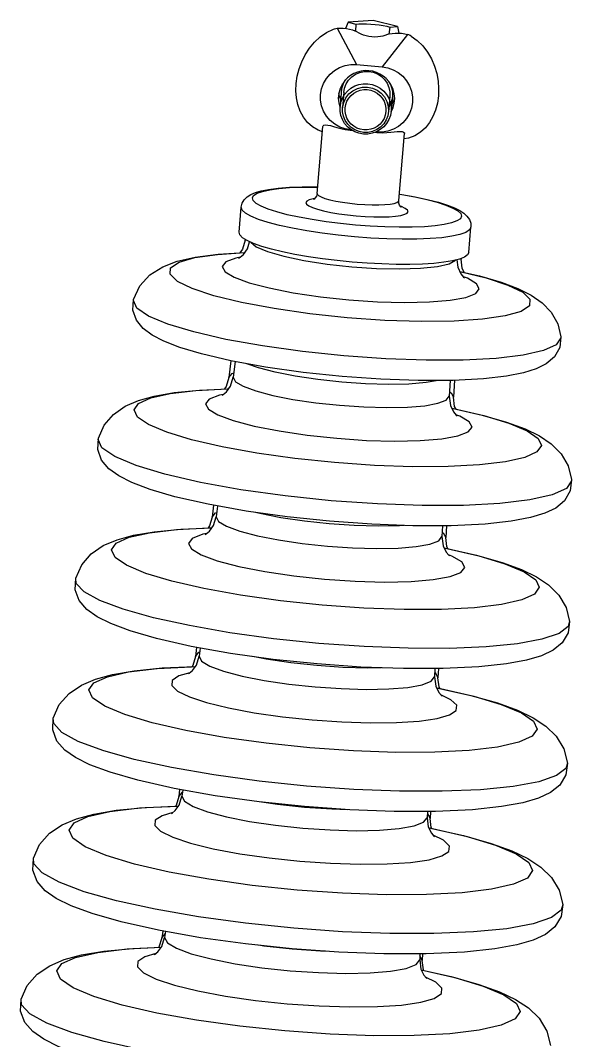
# Model space of a CAD drawing. Extents: x 4438 to 384502, y -178203 to -21188.
# Drawn here: x 381230.9 to 381298.6, y -175851 to -175725.9 of the extents above; entities that cross this region are included whole.
import ezdxf

# ---------------------------------------------------------------- set-up
doc = ezdxf.new("R2010")
doc.units = 0
doc.header["$LTSCALE"] = 8
doc.header["$MEASUREMENT"] = 0
doc.layers.add('PL', color=5, linetype='CONTINUOUS')

msp = doc.modelspace()

# ---------------------------------------------------------------- linework, layer by layer
at = {"layer": 'PL', "ltscale": 0.5}
for p, q in [((381274.26, -175725.883), (381271.158, -175726.099)), ((381277.242, -175726.637), (381274.26, -175725.883)), ((381269.814, -175726.855), (381272.208, -175731.302)), ((381271.158, -175726.099), (381270.861, -175726.864)), ((381271.158, -175726.099), (381272.106, -175726.331)), ((381272.106, -175726.331), (381272.086, -175727.219)), ((381276.304, -175726.698), (381276.169, -175727.576)), ((381276.304, -175726.698), (381277.242, -175726.637)), ((381277.242, -175726.637), (381277.409, -175727.437)), ((381272.781, -175727.569), (381272.006, -175727.179)), ((381278.47, -175727.613), (381275.341, -175731.576)), ((381276.256, -175727.55), (381275.424, -175727.8)), ((381272.208, -175731.302), (381275.341, -175731.576)), ((381270.372, -175734.24), (381270.178, -175736.466)), ((381270.65, -175734.669), (381270.481, -175736.6)), ((381270.111, -175735.207), (381269.986, -175735.178)), ((381270.111, -175735.207), (381270.039, -175734.77)), ((381270.254, -175735.588), (381270.111, -175735.207)), ((381276.29, -175735.162), (381276.121, -175737.094)), ((381276.638, -175734.788), (381276.444, -175737.014)), ((381276.727, -175735.786), (381276.52, -175736.136)), ((381276.874, -175735.368), (381276.727, -175735.786)), ((381276.727, -175735.786), (381276.855, -175735.779)), ((381270.01, -175735.995), (381270.149, -175736.543)), ((381270.149, -175736.543), (381270.178, -175736.608)), ((381276.419, -175737.154), (381276.458, -175737.095)), ((381267.351, -175747.119), (381268.071, -175738.893)), ((381271.431, -175739.338), (381271.506, -175739.328)), ((381271.431, -175739.338), (381271.646, -175739.353)), ((381271.618, -175739.338), (381271.506, -175739.328)), ((381274.496, -175739.602), (381274.71, -175739.625)), ((381274.639, -175739.602), (381274.526, -175739.592)), ((381274.71, -175739.625), (381274.639, -175739.602)), ((381277.377, -175747.996), (381278.097, -175739.77)), ((381267.057, -175747.753), (381266.877, -175747.781)), ((381257.78, -175751.88), (381258.05, -175748.794)), ((381277.729, -175748.73), (381277.556, -175748.672)), ((381285.976, -175754.347), (381286.247, -175751.26)), ((381258.562, -175752.768), (381258.551, -175752.853)), ((381258.551, -175752.853), (381258.585, -175752.782)), ((381259.563, -175753.253), (381258.772, -175752.898)), ((381255.144, -175754.585), (381258.48, -175754.365)), ((381255.218, -175754.563), (381258.476, -175754.37)), ((381257.911, -175754.946), (381257.39, -175755.04)), ((381285.027, -175755.096), (381285.047, -175755.171)), ((381285.052, -175755.086), (381285.047, -175755.171)), ((381285.811, -175757.527), (381285.32, -175757.345)), ((381297.289, -175764.704), (381297.289, -175764.847)), ((381256.782, -175767.639), (381256.537, -175769.695)), ((381257.31, -175767.735), (381257.074, -175769.659)), ((381256.537, -175769.695), (381256.927, -175769.212)), ((381256.927, -175769.212), (381257.138, -175769.131)), ((381283.686, -175770.046), (381283.584, -175771.978)), ((381284.222, -175770.036), (381284.107, -175772.107)), ((381252.48, -175771.28), (381256.314, -175771.079)), ((381252.94, -175771.235), (381256.502, -175771.082)), ((381255.874, -175771.76), (381255.386, -175771.848)), ((381256.314, -175771.079), (381256.504, -175771.078)), ((381283.612, -175771.447), (381283.807, -175771.564)), ((381283.807, -175771.564), (381284.107, -175772.107)), ((381283.901, -175773.475), (381284.086, -175773.509)), ((381284.866, -175774.427), (381284.406, -175774.257)), ((381298.596, -175782.221), (381298.597, -175782.379)), ((381254.661, -175785.375), (381254.489, -175786.809)), ((381255.136, -175785.461), (381254.974, -175786.778)), ((381254.489, -175786.809), (381254.895, -175786.308)), ((381254.895, -175786.308), (381255.039, -175786.252)), ((381250.095, -175788.336), (381254.121, -175788.125)), ((381250.648, -175788.284), (381254.455, -175788.124)), ((381254.121, -175788.125), (381254.454, -175788.124)), ((381282.749, -175787.878), (381282.679, -175789.202)), ((381283.231, -175787.877), (381283.152, -175789.317)), ((381253.803, -175788.846), (381253.35, -175788.928)), ((381282.707, -175788.673), (381282.839, -175788.752)), ((381282.839, -175788.752), (381283.152, -175789.317)), ((381282.959, -175790.618), (381283.286, -175790.677)), ((381283.906, -175791.601), (381283.477, -175791.443)), ((381252.575, -175802.806), (381252.442, -175803.923)), ((381252.442, -175803.923), (381252.863, -175803.403)), ((381252.863, -175803.403), (381252.939, -175803.374)), ((381252.999, -175802.882), (381252.875, -175803.896)), ((381248.35, -175805.334), (381252.408, -175805.165)), ((381281.828, -175805.405), (381281.774, -175806.425)), ((381281.802, -175805.899), (381281.872, -175805.941)), ((381281.872, -175805.941), (381282.196, -175806.527)), ((381282.258, -175805.405), (381282.196, -175806.527)), ((381282.016, -175807.76), (381282.485, -175807.845)), ((381283.792, -175809.228), (381282.534, -175808.613)), ((381250.49, -175820.237), (381250.388, -175821.092)), ((381250.388, -175821.092), (381250.825, -175820.553)), ((381250.862, -175820.303), (381250.768, -175821.07)), ((381246.25, -175822.443), (381250.346, -175822.274)), ((381280.907, -175822.932), (381280.866, -175823.703)), ((381280.901, -175823.184), (381281.237, -175823.791)), ((381281.285, -175822.932), (381281.237, -175823.791)), ((381281.074, -175824.964), (381281.507, -175825.042)), ((381282.857, -175826.472), (381281.609, -175825.862)), ((381248.314, -175838.425), (381247.929, -175839.597)), ((381248.412, -175837.607), (381248.314, -175838.425)), ((381248.314, -175838.425), (381248.698, -175837.951)), ((381248.733, -175837.664), (381248.642, -175838.407)), ((381244.03, -175839.792), (381248.247, -175839.571)), ((381244.737, -175839.729), (381248.237, -175839.584)), ((381279.921, -175840.592), (381280.27, -175841.221)), ((381279.989, -175840.399), (381279.95, -175841.146)), ((381280.315, -175840.399), (381280.27, -175841.221)), ((381281.914, -175843.881), (381280.675, -175843.276))]:
    msp.add_line(p, q, dxfattribs=at)
for points in [[(381268.013, -175739.552), (381267.481, -175739.358), (381266.787, -175738.936), (381266.186, -175738.389), (381265.687, -175737.741), (381265.294, -175737.012), (381265.009, -175736.22), (381264.829, -175735.384), (381264.755, -175734.515), (381264.782, -175733.628), (381264.911, -175732.732), (381265.139, -175731.84), (381265.469, -175730.962), (381265.897, -175730.113), (381266.424, -175729.309), (381267.045, -175728.571), (381267.75, -175727.919), (381268.529, -175727.378), (381269.361, -175726.968)], [(381269.361, -175726.968), (381269.505, -175726.919), (381269.656, -175726.881), (381269.814, -175726.855)], [(381269.814, -175726.855), (381270.187, -175726.828), (381270.579, -175726.835), (381270.973, -175726.876), (381271.352, -175726.948), (381271.702, -175727.051), (381272.006, -175727.179)], [(381272.106, -175726.331), (381272.498, -175726.304), (381272.947, -175726.295), (381273.439, -175726.305), (381273.956, -175726.333), (381274.482, -175726.379), (381274.996, -175726.441), (381275.483, -175726.517), (381275.923, -175726.603), (381276.304, -175726.698)], [(381275.424, -175727.8), (381275.13, -175727.869), (381274.8, -175727.909), (381274.447, -175727.921), (381274.084, -175727.903), (381273.723, -175727.857), (381273.377, -175727.785), (381273.059, -175727.687), (381272.781, -175727.569)], [(381276.256, -175727.55), (381276.577, -175727.477), (381276.939, -175727.437), (381277.326, -175727.431), (381277.721, -175727.46), (381278.108, -175727.521), (381278.47, -175727.613)], [(381278.897, -175727.803), (381279.645, -175728.351), (381280.318, -175729.019), (381280.9, -175729.783), (381281.383, -175730.618), (381281.762, -175731.501), (381282.037, -175732.411), (381282.208, -175733.333), (381282.279, -175734.252), (381282.25, -175735.156), (381282.123, -175736.035), (381281.898, -175736.877), (381281.577, -175737.67), (381281.158, -175738.4), (381280.645, -175739.05), (381280.041, -175739.602), (381279.354, -175740.035), (381278.597, -175740.331), (381278.039, -175740.429)], [(381278.897, -175727.803), (381278.764, -175727.729), (381278.621, -175727.666), (381278.47, -175727.613)], [(381271.506, -175739.328), (381270.804, -175739.205), (381270.134, -175738.964), (381269.516, -175738.612), (381268.97, -175738.16), (381268.511, -175737.621), (381268.154, -175737.013), (381267.909, -175736.353), (381267.785, -175735.661), (381267.784, -175734.959), (381267.907, -175734.267), (381268.15, -175733.608), (381268.505, -175733), (381268.962, -175732.463), (381269.508, -175732.012), (381270.124, -175731.662), (381270.794, -175731.422), (381271.495, -175731.301), (381272.208, -175731.302)], [(381270.646, -175734.727), (381270.736, -175734.19), (381270.934, -175733.672), (381271.232, -175733.203), (381271.618, -175732.802), (381272.078, -175732.484), (381272.592, -175732.262), (381273.141, -175732.145), (381273.713, -175732.137)], [(381276.151, -175733.363), (381275.835, -175733.015), (381275.475, -175732.713), (381275.076, -175732.462), (381274.646, -175732.267), (381274.19, -175732.13), (381273.719, -175732.056), (381273.242, -175732.048), (381272.769, -175732.103), (381272.312, -175732.221), (381271.877, -175732.399), (381271.471, -175732.633), (381271.1, -175732.921)], [(381273.713, -175732.137), (381274.256, -175732.238), (381274.778, -175732.446), (381275.248, -175732.75), (381275.649, -175733.14), (381275.963, -175733.601), (381276.178, -175734.113), (381276.287, -175734.657), (381276.284, -175735.22)], [(381275.341, -175731.576), (381276.043, -175731.699), (381276.713, -175731.94), (381277.33, -175732.292), (381277.877, -175732.744), (381278.335, -175733.283), (381278.692, -175733.891), (381278.937, -175734.551), (381279.062, -175735.243), (381279.063, -175735.945), (381278.94, -175736.637), (381278.697, -175737.296), (381278.341, -175737.904), (381277.884, -175738.441), (381277.339, -175738.892), (381276.722, -175739.242), (381276.053, -175739.482), (381275.351, -175739.603), (381274.639, -175739.602)], [(381271.1, -175732.921), (381270.705, -175733.337), (381270.388, -175733.809), (381270.156, -175734.324), (381270.013, -175734.87), (381269.964, -175735.433), (381270.01, -175735.995)], [(381270.337, -175734.641), (381270.371, -175734.384), (381270.429, -175734.12), (381270.506, -175733.872), (381270.609, -175733.622), (381270.734, -175733.381), (381270.879, -175733.153)], [(381276.458, -175737.095), (381276.69, -175736.58), (381276.833, -175736.034), (381276.882, -175735.471), (381276.837, -175734.909), (381276.698, -175734.361), (381276.468, -175733.841), (381276.151, -175733.363)], [(381270.178, -175736.466), (381270.272, -175735.934), (381270.459, -175735.426), (381270.733, -175734.959), (381271.085, -175734.545), (381271.504, -175734.199), (381271.979, -175733.929), (381272.494, -175733.745), (381273.033, -175733.652), (381273.581, -175733.653)], [(381270.372, -175734.24), (381270.459, -175733.738), (381270.484, -175733.666)], [(381270.487, -175736.542), (381270.621, -175735.945), (381270.884, -175735.391), (381271.27, -175734.9), (381271.748, -175734.511), (381272.311, -175734.232), (381272.913, -175734.083), (381273.544, -175734.069)], [(381273.085, -175739.316), (381272.654, -175739.241), (381272.242, -175739.093), (381271.862, -175738.876), (381271.525, -175738.598), (381271.243, -175738.267), (381271.023, -175737.892), (381270.872, -175737.486), (381270.795, -175737.06), (381270.795, -175736.628), (381270.87, -175736.202), (381271.02, -175735.796), (381271.239, -175735.422), (381271.521, -175735.091), (381271.856, -175734.814), (381272.236, -175734.598), (381272.648, -175734.451), (381273.08, -175734.377), (381273.517, -175734.378)], [(381273.517, -175734.378), (381273.948, -175734.453), (381274.36, -175734.601), (381274.741, -175734.818), (381275.077, -175735.096), (381275.36, -175735.427), (381275.58, -175735.802), (381275.73, -175736.208), (381275.807, -175736.634), (381275.808, -175737.066), (381275.732, -175737.492), (381275.582, -175737.898), (381275.363, -175738.272), (381275.082, -175738.603), (381274.746, -175738.88), (381274.366, -175739.096), (381273.954, -175739.243), (381273.523, -175739.317), (381273.085, -175739.316)], [(381273.544, -175734.069), (381274.153, -175734.19), (381274.722, -175734.438), (381275.229, -175734.81), (381275.634, -175735.274), (381275.931, -175735.824), (381276.096, -175736.414), (381276.125, -175737.035)], [(381273.581, -175733.653), (381274.12, -175733.747), (381274.635, -175733.932), (381275.11, -175734.203), (381275.531, -175734.551), (381275.884, -175734.965), (381276.159, -175735.433), (381276.347, -175735.941), (381276.443, -175736.473), (381276.444, -175737.014)], [(381276.328, -175733.629), (381276.428, -175733.87), (381276.509, -175734.128), (381276.566, -175734.382), (381276.602, -175734.65), (381276.615, -175734.92), (381276.603, -175735.19)], [(381276.628, -175734.204), (381276.64, -175734.279), (381276.638, -175734.788)], [(381270.111, -175735.207), (381270.257, -175735.197), (381270.288, -175735.199)], [(381276.603, -175735.19), (381276.575, -175735.415), (381276.528, -175735.648), (381276.465, -175735.867), (381276.383, -175736.09), (381276.289, -175736.297), (381276.173, -175736.507)], [(381276.727, -175735.786), (381276.585, -175735.751), (381276.554, -175735.747)], [(381273.041, -175739.826), (381272.501, -175739.732), (381271.986, -175739.547), (381271.511, -175739.276), (381271.09, -175738.929), (381270.737, -175738.514), (381270.462, -175738.046), (381270.274, -175737.538), (381270.178, -175737.006), (381270.178, -175736.466)], [(381273.058, -175739.625), (381272.515, -175739.524), (381271.993, -175739.317), (381271.523, -175739.012), (381271.123, -175738.622), (381270.809, -175738.162), (381270.593, -175737.65), (381270.484, -175737.106), (381270.487, -175736.542)], [(381276.444, -175737.014), (381276.349, -175737.546), (381276.162, -175738.053), (381275.889, -175738.521), (381275.537, -175738.934), (381275.117, -175739.281), (381274.642, -175739.55), (381274.127, -175739.734), (381273.588, -175739.827), (381273.041, -175739.826)], [(381276.125, -175737.035), (381276.036, -175737.572), (381275.838, -175738.09), (381275.54, -175738.559), (381275.153, -175738.961), (381274.694, -175739.279), (381274.179, -175739.501), (381273.63, -175739.618), (381273.058, -175739.625)], [(381268.071, -175738.891), (381268.091, -175738.822), (381268.201, -175738.73), (381268.403, -175738.696), (381268.675, -175738.722), (381268.999, -175738.795), (381269.371, -175738.901), (381269.792, -175739.024), (381270.266, -175739.15), (381270.809, -175739.263), (381271.431, -175739.338)], [(381274.71, -175739.625), (381275.344, -175739.659), (381275.902, -175739.641), (381276.391, -175739.599), (381276.821, -175739.551), (381277.196, -175739.513), (381277.519, -175739.497), (381277.785, -175739.515), (381277.982, -175739.578), (381278.084, -175739.684), (381278.097, -175739.768)], [(381258.05, -175748.794), (381258.164, -175748.318), (381258.418, -175747.884), (381258.785, -175747.525), (381259.237, -175747.242), (381259.789, -175747.009), (381260.487, -175746.806), (381261.398, -175746.625), (381262.596, -175746.469), (381263.991, -175746.362), (381265.516, -175746.307), (381267.15, -175746.303), (381267.422, -175746.31)], [(381265.151, -175750.036), (381263.7, -175749.719), (381262.423, -175749.384), (381261.346, -175749.036), (381260.492, -175748.684), (381259.877, -175748.334), (381259.514, -175747.993), (381259.411, -175747.669), (381259.569, -175747.367), (381259.985, -175747.094), (381260.652, -175746.856), (381261.554, -175746.658), (381262.675, -175746.502), (381263.99, -175746.394), (381265.474, -175746.334), (381267.096, -175746.324), (381267.42, -175746.332)], [(381267.351, -175747.119), (381267.275, -175747.432), (381267.141, -175747.666), (381267.013, -175747.8), (381266.931, -175747.858), (381266.915, -175747.867)], [(381267.351, -175747.119), (381267.366, -175747.2), (381267.522, -175747.371), (381267.843, -175747.548), (381268.319, -175747.725), (381268.932, -175747.897), (381269.661, -175748.057), (381270.483, -175748.2), (381271.369, -175748.321), (381272.289, -175748.416)], [(381277.448, -175747.187), (381277.763, -175747.235), (381279.382, -175747.527), (381280.882, -175747.849), (381282.243, -175748.202), (381283.378, -175748.562), (381284.227, -175748.896), (381284.868, -175749.215), (381285.362, -175749.538), (381285.752, -175749.893), (381286.045, -175750.307), (381286.216, -175750.773), (381286.247, -175751.26)], [(381266.877, -175747.781), (381266.4, -175747.91), (381266.102, -175748.066), (381265.99, -175748.244), (381266.069, -175748.439), (381266.336, -175748.644), (381266.783, -175748.854), (381267.396, -175749.062), (381268.157, -175749.262), (381269.043, -175749.448), (381270.026, -175749.613), (381271.077, -175749.754), (381272.162, -175749.865)], [(381272.289, -175748.416), (381273.211, -175748.482), (381274.105, -175748.517), (381274.939, -175748.518), (381275.686, -175748.488), (381276.319, -175748.425), (381276.818, -175748.333), (381277.165, -175748.214), (381277.349, -175748.074), (381277.377, -175747.996)], [(381277.642, -175748.788), (381277.673, -175748.806), (381277.657, -175748.793), (381277.583, -175748.714), (381277.484, -175748.56), (381277.397, -175748.315), (381277.377, -175747.996)], [(381277.446, -175747.209), (381277.766, -175747.258), (381279.362, -175747.549), (381280.813, -175747.866), (381282.089, -175748.201), (381283.166, -175748.548), (381284.02, -175748.901), (381284.635, -175749.251), (381284.998, -175749.592), (381285.101, -175749.916), (381284.943, -175750.218), (381284.527, -175750.49), (381283.86, -175750.729), (381282.958, -175750.927), (381281.837, -175751.082), (381280.522, -175751.191)], [(381271.937, -175752.442), (381269.933, -175752.241), (381267.973, -175751.996), (381266.099, -175751.711), (381264.348, -175751.391), (381262.756, -175751.044), (381261.355, -175750.676), (381260.173, -175750.295), (381259.236, -175749.908), (381258.561, -175749.524), (381258.163, -175749.15), (381258.05, -175748.794)], [(381272.162, -175749.865), (381273.25, -175749.944), (381274.31, -175749.988), (381275.307, -175749.996), (381276.211, -175749.967), (381276.995, -175749.902), (381277.635, -175749.804), (381278.112, -175749.675), (381278.411, -175749.519), (381278.522, -175749.341), (381278.443, -175749.146), (381278.176, -175748.94), (381277.729, -175748.73)], [(381272.064, -175750.992), (381270.239, -175750.81), (381268.454, -175750.587), (381266.746, -175750.327), (381265.151, -175750.036)], [(381258.772, -175752.898), (381258.205, -175752.547), (381257.873, -175752.206), (381257.78, -175751.88)], [(381286.247, -175751.26), (381286.073, -175751.592), (381285.616, -175751.891), (381284.885, -175752.152), (381283.894, -175752.37), (381282.665, -175752.54), (381281.221, -175752.66), (381279.593, -175752.725), (381277.813, -175752.736), (381275.917, -175752.691), (381273.945, -175752.592), (381271.937, -175752.442)], [(381280.522, -175751.191), (381279.038, -175751.251), (381277.416, -175751.26), (381275.689, -175751.22), (381273.892, -175751.13), (381272.064, -175750.992)], [(381257.789, -175755.03), (381257.732, -175755.052), (381257.907, -175754.949), (381258.315, -175754.6), (381258.811, -175753.893), (381259.073, -175753.033)], [(381258.551, -175752.853), (381258.218, -175753.948), (381257.891, -175754.405)], [(381259.207, -175753.093), (381259.208, -175753.096), (381259.894, -175753.667), (381261.273, -175754.255), (381263.264, -175754.823), (381265.751, -175755.34), (381268.59, -175755.776), (381271.616, -175756.104)], [(381271.667, -175755.528), (381269.828, -175755.347), (381268.025, -175755.127), (381266.288, -175754.872), (381264.646, -175754.588), (381263.128, -175754.278), (381261.76, -175753.949), (381260.564, -175753.605), (381259.563, -175753.253)], [(381244.841, -175760.115), (381245.602, -175758.451), (381246.849, -175757.079), (381248.409, -175756.097), (381250.202, -175755.423), (381252.385, -175754.929), (381255.218, -175754.563)], [(381271.069, -175762.365), (381266.466, -175761.879), (381262.078, -175761.248), (381258.098, -175760.5), (381254.7, -175759.667), (381252.031, -175758.786), (381250.209, -175757.896), (381249.313, -175757.035), (381249.382, -175756.241), (381250.414, -175755.549), (381252.363, -175754.989), (381255.144, -175754.585)], [(381285.976, -175754.347), (381285.828, -175754.652), (381285.441, -175754.93), (381284.822, -175755.177)], [(381257.39, -175755.04), (381256.174, -175755.509), (381255.726, -175756.075), (381256.069, -175756.711), (381257.185, -175757.384), (381259.02, -175758.061), (381261.48, -175758.707), (381264.442, -175759.29), (381267.759, -175759.782), (381271.262, -175760.156)], [(381271.616, -175756.104), (381274.654, -175756.306), (381277.525, -175756.37), (381280.065, -175756.293), (381282.124, -175756.079), (381283.584, -175755.74), (381284.359, -175755.296), (381284.36, -175755.294)], [(381284.822, -175755.177), (381283.982, -175755.389), (381282.934, -175755.562), (381281.698, -175755.693), (381280.293, -175755.78), (381278.744, -175755.821), (381277.078, -175755.816), (381275.323, -175755.765), (381273.509, -175755.669), (381271.667, -175755.528)], [(381284.503, -175755.258), (381284.614, -175756.161), (381284.998, -175756.964), (381285.339, -175757.367), (381285.459, -175757.469)], [(381285.425, -175756.814), (381285.183, -175756.298), (381285.047, -175755.171)], [(381284.859, -175756.674), (381288.102, -175757.468), (381290.771, -175758.349), (381292.593, -175759.239), (381293.489, -175760.1), (381293.419, -175760.894), (381292.388, -175761.586), (381290.439, -175762.146), (381287.657, -175762.55), (381284.166, -175762.78), (381280.116, -175762.826), (381275.686, -175762.686), (381271.069, -175762.365)], [(381284.866, -175756.687), (381287.294, -175757.237), (381289.952, -175758.008), (381291.995, -175758.772), (381293.618, -175759.576), (381294.974, -175760.515), (381296.101, -175761.693), (381296.903, -175763.113), (381297.289, -175764.704)], [(381271.262, -175760.156), (381274.777, -175760.396), (381278.128, -175760.488), (381281.147, -175760.428), (381283.682, -175760.218), (381285.606, -175759.871), (381286.823, -175759.402), (381287.271, -175758.835), (381286.928, -175758.2), (381285.811, -175757.527)], [(381270.438, -175769.569), (381265.649, -175769.067), (381261.043, -175768.417), (381256.775, -175767.638), (381253.181, -175766.797), (381250.511, -175765.999), (381248.555, -175765.243), (381247.113, -175764.499), (381246.019, -175763.687), (381245.197, -175762.678), (381244.757, -175761.433), (381244.841, -175760.115)], [(381260.649, -175765.824), (381256.149, -175765.012), (381252.222, -175764.105), (381249.019, -175763.139), (381246.662, -175762.15), (381245.243, -175761.176), (381244.815, -175760.256), (381244.841, -175760.115)], [(381297.289, -175764.704), (381297.145, -175766.007), (381296.489, -175767.172), (381295.49, -175768.028), (381294.256, -175768.639), (381292.685, -175769.123), (381290.598, -175769.526), (381287.792, -175769.847), (381284.075, -175770.044)], [(381270.659, -175767.044), (381265.548, -175766.51), (381260.649, -175765.824)], [(381297.289, -175764.847), (381296.708, -175765.679), (381295.142, -175766.391), (381292.649, -175766.956), (381289.327, -175767.352), (381285.302, -175767.562)], [(381285.302, -175767.562), (381280.73, -175767.581), (381275.785, -175767.406), (381270.659, -175767.044)], [(381270.377, -175770.268), (381267.454, -175769.955), (381264.688, -175769.545), (381262.217, -175769.059), (381260.164, -175768.519), (381258.754, -175767.999)], [(381255.768, -175771.843), (381255.694, -175771.871), (381255.851, -175771.779), (381256.25, -175771.439), (381256.743, -175770.74), (381257.074, -175769.659)], [(381256.537, -175769.695), (381256.201, -175770.79), (381255.975, -175771.104)], [(381257.074, -175769.659), (381257.36, -175770.207), (381258.299, -175770.772), (381259.84, -175771.341), (381261.908, -175771.884), (381264.398, -175772.374), (381267.185, -175772.787), (381270.129, -175773.102)], [(381284.075, -175770.044), (381279.778, -175770.064), (381275.182, -175769.903), (381270.438, -175769.569)], [(381282.213, -175770.053), (381280.738, -175770.319), (381278.624, -175770.494), (381276.106, -175770.544), (381273.31, -175770.468), (381270.377, -175770.268)], [(381240.512, -175777.139), (381241.213, -175775.559), (381242.36, -175774.216), (381243.792, -175773.219), (381245.431, -175772.509), (381247.369, -175771.973), (381249.797, -175771.55), (381252.94, -175771.235)], [(381269.514, -175780.134), (381264.645, -175779.625), (381259.978, -175778.971), (381255.691, -175778.197), (381251.95, -175777.334), (381248.898, -175776.413), (381246.653, -175775.471), (381245.301, -175774.543), (381244.894, -175773.666), (381245.447, -175772.873), (381246.94, -175772.195), (381249.315, -175771.657), (381252.48, -175771.28)], [(381255.386, -175771.848), (381254.124, -175772.334), (381253.66, -175772.922), (381254.015, -175773.581), (381255.174, -175774.279), (381257.076, -175774.981), (381259.628, -175775.651), (381262.701, -175776.256), (381266.141, -175776.766), (381269.775, -175777.155)], [(381270.129, -175773.102), (381273.084, -175773.303), (381275.9, -175773.381), (381278.437, -175773.33), (381280.568, -175773.154), (381282.185, -175772.862), (381283.207, -175772.468), (381283.584, -175771.978)], [(381283.584, -175771.978), (381283.725, -175773.109), (381284.106, -175773.903), (381284.439, -175774.296), (381284.549, -175774.39)], [(381284.411, -175773.588), (381284.244, -175773.235), (381284.107, -175772.107)], [(381283.9, -175773.473), (381287.635, -175774.312), (381290.611, -175775.166), (381292.877, -175776), (381294.651, -175776.86), (381296.108, -175777.841), (381297.314, -175779.06), (381298.183, -175780.551), (381298.596, -175782.221)], [(381284.086, -175773.509), (381287.827, -175774.372), (381290.879, -175775.293), (381293.124, -175776.235), (381294.476, -175777.163), (381294.883, -175778.04), (381294.33, -175778.833), (381292.837, -175779.511), (381290.463, -175780.049), (381287.297, -175780.426), (381283.463, -175780.627), (381279.107, -175780.645), (381274.397, -175780.478), (381269.514, -175780.134)], [(381269.775, -175777.155), (381273.421, -175777.403), (381276.897, -175777.498), (381280.028, -175777.436), (381282.658, -175777.219), (381284.653, -175776.858), (381285.915, -175776.372), (381286.38, -175775.784), (381286.024, -175775.125), (381284.866, -175774.427)], [(381268.884, -175787.337), (381263.667, -175786.793), (381258.642, -175786.091), (381253.974, -175785.252), (381249.908, -175784.319), (381246.856, -175783.424), (381244.634, -175782.582), (381243.016, -175781.765), (381241.811, -175780.896), (381240.916, -175779.838), (381240.431, -175778.527), (381240.512, -175777.139)], [(381258.018, -175783.461), (381253.035, -175782.562), (381248.686, -175781.558), (381245.139, -175780.488), (381242.529, -175779.392), (381240.957, -175778.314), (381240.483, -175777.295), (381240.512, -175777.139)], [(381298.596, -175782.221), (381298.436, -175783.597), (381297.724, -175784.814), (381296.649, -175785.705), (381295.298, -175786.353), (381293.546, -175786.876), (381291.188, -175787.318), (381287.995, -175787.668), (381283.819, -175787.876), (381279.106, -175787.887), (381274.074, -175787.704), (381268.884, -175787.337)], [(381269.105, -175784.813), (381263.444, -175784.221), (381258.018, -175783.461)], [(381298.597, -175782.379), (381297.953, -175783.301), (381296.218, -175784.09), (381293.458, -175784.715), (381289.778, -175785.153), (381285.321, -175785.387)], [(381285.321, -175785.387), (381280.257, -175785.407), (381274.782, -175785.213), (381269.105, -175784.813)], [(381253.715, -175788.928), (381253.625, -175788.962), (381253.761, -175788.882), (381254.152, -175788.55), (381254.642, -175787.859), (381254.974, -175786.778)], [(381254.489, -175786.809), (381254.152, -175787.905), (381253.98, -175788.144)], [(381254.974, -175786.778), (381255.274, -175787.35), (381256.254, -175787.941), (381257.866, -175788.535), (381260.026, -175789.103), (381262.628, -175789.615), (381265.541, -175790.047), (381268.618, -175790.376)], [(381268.856, -175787.656), (381265.799, -175787.329), (381262.907, -175786.901), (381260.322, -175786.392), (381259.785, -175786.251)], [(381237.747, -175794.308), (381238.467, -175792.696), (381239.646, -175791.33), (381241.116, -175790.321), (381242.805, -175789.598), (381244.816, -175789.048), (381247.352, -175788.612), (381250.648, -175788.284)], [(381267.983, -175797.634), (381262.87, -175797.099), (381257.969, -175796.413), (381253.467, -175795.6), (381249.538, -175794.693), (381246.334, -175793.727), (381243.976, -175792.737), (381242.556, -175791.763), (381242.129, -175790.842), (381242.71, -175790.009), (381244.277, -175789.297), (381246.771, -175788.732), (381250.095, -175788.336)], [(381278.024, -175787.848), (381277.479, -175787.893), (381274.846, -175787.945), (381271.923, -175787.865), (381268.856, -175787.656)], [(381253.35, -175788.928), (381252.042, -175789.432), (381251.56, -175790.041), (381251.929, -175790.725), (381253.129, -175791.448), (381255.101, -175792.176), (381257.746, -175792.87), (381260.931, -175793.498), (381264.497, -175794.026), (381268.263, -175794.429)], [(381268.618, -175790.376), (381271.706, -175790.586), (381274.649, -175790.667), (381277.3, -175790.614), (381279.527, -175790.431), (381281.216, -175790.125), (381282.285, -175789.713), (381282.679, -175789.202)], [(381282.679, -175789.202), (381282.822, -175790.334), (381283.2, -175791.117), (381283.525, -175791.5), (381283.625, -175791.584)], [(381283.418, -175790.714), (381283.29, -175790.445), (381283.152, -175789.317)], [(381283.286, -175790.677), (381287.214, -175791.584), (381290.419, -175792.551), (381292.776, -175793.54), (381294.196, -175794.514), (381294.624, -175795.435), (381294.043, -175796.268), (381292.475, -175796.98), (381289.982, -175797.545), (381286.658, -175797.941), (381282.632, -175798.152), (381278.057, -175798.17), (381273.111, -175797.995), (381267.983, -175797.634)], [(381282.955, -175790.611), (381286.936, -175791.502), (381290.058, -175792.393), (381292.427, -175793.259), (381294.27, -175794.145), (381295.773, -175795.146), (381297.015, -175796.385), (381297.912, -175797.906), (381298.337, -175799.609)], [(381268.263, -175794.429), (381272.042, -175794.686), (381275.646, -175794.785), (381278.891, -175794.72), (381281.617, -175794.495), (381283.685, -175794.121), (381284.993, -175793.617), (381285.475, -175793.008), (381285.106, -175792.325), (381283.906, -175791.601)], [(381267.353, -175804.837), (381261.95, -175804.274), (381256.744, -175803.55), (381251.902, -175802.686), (381247.635, -175801.715), (381244.404, -175800.775), (381242.057, -175799.894), (381240.357, -175799.044), (381239.1, -175798.148), (381238.173, -175797.066), (381237.668, -175795.726), (381237.747, -175794.308)], [(381256.655, -175801.005), (381251.686, -175800.14), (381247.273, -175799.172), (381243.566, -175798.134), (381240.693, -175797.062), (381238.751, -175795.992), (381237.805, -175794.961), (381237.747, -175794.308)], [(381298.337, -175799.609), (381298.169, -175801.017), (381297.433, -175802.258), (381296.323, -175803.164), (381294.918, -175803.829), (381293.081, -175804.371), (381290.597, -175804.831), (381287.224, -175805.193), (381282.852, -175805.404), (381277.958, -175805.411), (381272.736, -175805.219), (381267.353, -175804.837)], [(381298.337, -175799.609), (381298.166, -175800.242), (381297.056, -175801.093), (381294.958, -175801.81), (381291.942, -175802.367), (381288.112, -175802.745), (381283.598, -175802.932)], [(381267.574, -175802.313), (381262.012, -175801.737), (381256.655, -175801.005)], [(381283.598, -175802.932), (381278.553, -175802.92), (381273.151, -175802.712), (381267.574, -175802.313)], [(381251.663, -175806.012), (381251.556, -175806.053), (381251.673, -175805.984), (381252.054, -175805.661), (381252.541, -175804.978), (381252.875, -175803.896)], [(381252.442, -175803.923), (381252.103, -175805.02), (381251.985, -175805.183)], [(381252.875, -175803.896), (381253.187, -175804.494), (381254.21, -175805.11), (381255.891, -175805.73), (381258.144, -175806.322), (381260.858, -175806.856), (381263.897, -175807.307), (381267.107, -175807.65)], [(381267.335, -175805.045), (381264.145, -175804.704), (381261.125, -175804.256), (381259.458, -175803.928)], [(381234.983, -175811.478), (381235.722, -175809.831), (381236.932, -175808.444), (381238.439, -175807.423), (381240.176, -175806.688), (381242.26, -175806.125), (381244.903, -175805.673), (381248.35, -175805.334)], [(381266.452, -175815.134), (381261.095, -175814.574), (381255.959, -175813.855), (381251.243, -175813.004), (381247.127, -175812.053), (381243.769, -175811.04), (381241.299, -175810.004), (381239.811, -175808.983), (381239.363, -175808.018), (381239.972, -175807.146), (381241.614, -175806.399), (381244.227, -175805.807), (381247.71, -175805.393)], [(381247.71, -175805.393), (381251.928, -175805.171), (381252.405, -175805.169)], [(381251.749, -175805.919), (381250.401, -175806.307), (381249.584, -175806.855), (381249.529, -175807.483), (381250.238, -175808.165), (381251.681, -175808.869), (381253.794, -175809.567), (381256.484, -175810.226), (381259.635, -175810.818), (381263.109, -175811.318), (381266.752, -175811.703)], [(381275.281, -175805.313), (381273.587, -175805.346), (381270.535, -175805.263), (381267.335, -175805.045)], [(381267.107, -175807.65), (381270.328, -175807.869), (381273.398, -175807.954), (381276.163, -175807.898), (381278.486, -175807.707), (381280.248, -175807.388), (381281.363, -175806.959), (381281.774, -175806.425)], [(381281.774, -175806.425), (381281.918, -175807.558), (381282.294, -175808.332), (381282.611, -175808.703), (381282.7, -175808.778)], [(381282.425, -175807.841), (381282.336, -175807.655), (381282.196, -175806.527)], [(381282.485, -175807.845), (381286.601, -175808.795), (381289.959, -175809.808), (381292.429, -175810.845), (381293.917, -175811.865), (381294.365, -175812.83), (381293.756, -175813.703), (381292.114, -175814.449), (381289.501, -175815.041), (381286.018, -175815.456), (381281.8, -175815.677), (381277.007, -175815.696), (381271.824, -175815.513), (381266.452, -175815.134)], [(381282.011, -175807.749), (381286.229, -175808.689), (381289.501, -175809.618), (381291.975, -175810.518), (381293.889, -175811.431), (381295.44, -175812.453), (381296.716, -175813.711), (381297.641, -175815.26), (381298.078, -175816.998)], [(381266.752, -175811.703), (381270.407, -175811.956), (381273.915, -175812.067), (381277.121, -175812.031), (381279.885, -175811.849), (381282.086, -175811.53), (381283.629, -175811.086), (381284.446, -175810.538), (381284.501, -175809.909), (381283.792, -175809.228)], [(381254.846, -175821.01), (381249.83, -175820.12), (381245.375, -175819.114), (381241.958, -175818.128), (381239.485, -175817.207), (381237.7, -175816.323), (381236.391, -175815.399), (381235.43, -175814.294), (381234.906, -175812.926), (381234.983, -175811.478)], [(381254.673, -175818.451), (381249.498, -175817.55), (381244.902, -175816.542), (381241.043, -175815.462), (381238.051, -175814.345), (381236.028, -175813.231), (381235.043, -175812.157), (381234.983, -175811.478)], [(381298.078, -175816.998), (381297.903, -175818.437), (381297.143, -175819.7), (381295.997, -175820.623), (381294.537, -175821.306), (381292.613, -175821.867), (381289.999, -175822.344), (381286.439, -175822.719), (381281.878, -175822.932)], [(381298.078, -175816.998), (381297.9, -175817.656), (381296.744, -175818.543), (381294.559, -175819.289), (381291.418, -175819.869), (381287.43, -175820.263), (381282.729, -175820.457)], [(381266.043, -175819.813), (381260.251, -175819.214), (381254.673, -175818.451)], [(381265.822, -175822.337), (381260.234, -175821.756), (381254.846, -175821.01)], [(381282.729, -175820.457), (381277.476, -175820.446), (381271.85, -175820.229), (381266.043, -175819.813)], [(381245.543, -175822.506), (381249.905, -175822.277), (381250.344, -175822.276)], [(381249.605, -175823.151), (381249.482, -175823.197), (381249.578, -175823.14), (381249.95, -175822.826), (381250.434, -175822.151), (381250.768, -175821.07)], [(381250.388, -175821.092), (381250.048, -175822.189), (381249.975, -175822.289)], [(381250.768, -175821.07), (381251.094, -175821.692), (381252.159, -175822.334), (381253.91, -175822.979), (381256.257, -175823.596), (381259.083, -175824.153), (381262.247, -175824.621), (381265.591, -175824.979)], [(381265.813, -175822.433), (381262.49, -175822.078), (381260.517, -175821.786)], [(381232.532, -175828.676), (381233.286, -175827.004), (381234.519, -175825.602), (381236.052, -175824.572), (381237.825, -175823.828), (381239.964, -175823.253), (381242.688, -175822.791), (381246.25, -175822.443)], [(381264.926, -175832.58), (381259.386, -175832.002), (381254.074, -175831.258), (381249.197, -175830.377), (381244.94, -175829.394), (381241.467, -175828.347), (381238.913, -175827.275), (381237.374, -175826.22), (381236.911, -175825.221), (381237.541, -175824.319), (381239.239, -175823.547), (381241.941, -175822.935), (381245.543, -175822.506)], [(381249.664, -175823.067), (381248.327, -175823.451), (381247.482, -175824.018), (381247.425, -175824.668), (381248.159, -175825.373), (381249.65, -175826.102), (381251.835, -175826.823), (381254.618, -175827.504), (381257.876, -175828.117), (381261.468, -175828.634), (381265.236, -175829.032)], [(381271.13, -175822.715), (381269.148, -175822.66), (381265.813, -175822.433)], [(381281.878, -175822.932), (381276.805, -175822.935), (381271.396, -175822.734), (381265.822, -175822.337)], [(381265.591, -175824.979), (381268.945, -175825.207), (381272.143, -175825.295), (381275.023, -175825.238), (381277.442, -175825.038), (381279.277, -175824.706), (381280.438, -175824.259), (381280.866, -175823.703)], [(381280.866, -175823.703), (381281.012, -175824.837), (381281.385, -175825.601), (381281.694, -175825.961), (381281.772, -175826.027)], [(381281.435, -175825.037), (381281.378, -175824.92), (381281.237, -175823.791)], [(381281.507, -175825.042), (381285.764, -175826.025), (381289.236, -175827.073), (381291.791, -175828.145), (381293.329, -175829.2), (381293.793, -175830.198), (381293.163, -175831.1), (381291.464, -175831.873), (381288.763, -175832.485), (381285.161, -175832.913), (381280.798, -175833.142), (381275.841, -175833.162), (381270.482, -175832.972), (381264.926, -175832.58)], [(381281.07, -175824.956), (381285.328, -175825.903), (381288.711, -175826.86), (381291.262, -175827.784), (381293.227, -175828.718), (381294.812, -175829.755), (381296.114, -175831.027), (381297.059, -175832.596), (381297.505, -175834.36)], [(381265.236, -175829.032), (381269.016, -175829.294), (381272.643, -175829.409), (381275.958, -175829.371), (381278.817, -175829.183), (381281.094, -175828.853), (381282.689, -175828.394), (381283.534, -175827.827), (381283.591, -175827.177), (381282.857, -175826.472)], [(381253.041, -175838.425), (381247.894, -175837.515), (381243.3, -175836.483), (381239.746, -175835.464), (381237.176, -175834.513), (381235.329, -175833.603), (381233.98, -175832.659), (381232.995, -175831.536), (381232.456, -175830.148), (381232.532, -175828.676)], [(381252.808, -175835.857), (381247.479, -175834.929), (381242.746, -175833.891), (381238.772, -175832.779), (381235.691, -175831.629), (381233.608, -175830.482), (381232.594, -175829.375), (381232.532, -175828.676)], [(381297.505, -175834.36), (381297.325, -175835.822), (381296.547, -175837.103), (381295.374, -175838.039), (381293.872, -175838.735), (381291.881, -175839.311), (381289.167, -175839.801), (381285.465, -175840.185), (381280.766, -175840.399)], [(381297.505, -175834.36), (381297.322, -175835.038), (381296.132, -175835.952), (381293.881, -175836.72), (381290.648, -175837.317), (381286.54, -175837.723), (381281.7, -175837.923)], [(381264.516, -175837.26), (381258.552, -175836.642), (381252.808, -175835.857)], [(381281.7, -175837.923), (381276.29, -175837.911), (381270.497, -175837.688), (381264.516, -175837.26)], [(381247.528, -175840.453), (381247.388, -175840.506), (381247.463, -175840.459), (381247.826, -175840.155), (381248.306, -175839.488), (381248.642, -175838.407)], [(381248.642, -175838.407), (381248.981, -175839.054), (381250.089, -175839.722), (381251.909, -175840.393), (381254.351, -175841.034), (381257.291, -175841.614), (381260.583, -175842.101), (381264.06, -175842.473)], [(381264.295, -175839.784), (381258.567, -175839.189), (381253.041, -175838.425)], [(381231.019, -175845.961), (381231.773, -175844.29), (381233.006, -175842.888), (381234.54, -175841.857), (381236.313, -175841.114), (381238.452, -175840.539), (381241.176, -175840.077), (381244.737, -175839.729)], [(381263.413, -175849.866), (381257.873, -175849.287), (381252.562, -175848.543), (381247.684, -175847.663), (381243.428, -175846.68), (381239.955, -175845.632), (381237.401, -175844.56), (381235.862, -175843.505), (381235.399, -175842.507), (381236.028, -175841.605), (381237.727, -175840.832), (381240.429, -175840.22), (381244.03, -175839.792)], [(381264.292, -175839.822), (381260.835, -175839.452), (381260.206, -175839.359)], [(381280.766, -175840.399), (381275.559, -175840.399), (381270.011, -175840.191), (381264.295, -175839.784)], [(381247.56, -175840.378), (381246.233, -175840.76), (381245.36, -175841.345), (381245.301, -175842.017), (381246.059, -175842.745), (381247.601, -175843.498), (381249.858, -175844.243), (381252.733, -175844.948), (381256.1, -175845.581), (381259.812, -175846.115), (381263.706, -175846.526)], [(381268.388, -175840.075), (381267.761, -175840.058), (381264.292, -175839.822)], [(381264.06, -175842.473), (381267.549, -175842.711), (381270.875, -175842.802), (381273.871, -175842.742), (381276.387, -175842.535), (381278.297, -175842.19), (381279.504, -175841.724), (381279.95, -175841.146)], [(381279.95, -175841.146), (381280.097, -175842.28), (381280.467, -175843.035), (381280.767, -175843.383), (381280.834, -175843.44)], [(381280.456, -175842.441), (381280.411, -175842.349), (381280.27, -175841.221)], [(381280.136, -175842.36), (381284.251, -175843.311), (381287.724, -175844.358), (381290.278, -175845.43), (381291.817, -175846.485), (381292.28, -175847.484), (381291.651, -175848.386), (381289.952, -175849.158), (381287.25, -175849.77), (381283.649, -175850.199), (381279.286, -175850.428), (381274.329, -175850.447), (381268.969, -175850.258), (381263.413, -175849.866)], [(381280.142, -175842.372), (381283.816, -175843.188), (381287.198, -175844.146), (381289.749, -175845.07), (381291.715, -175846.004), (381293.3, -175847.041), (381294.601, -175848.312), (381295.546, -175849.882), (381295.993, -175851.646)], [(381263.706, -175846.526), (381267.611, -175846.797), (381271.359, -175846.916), (381274.785, -175846.877), (381277.739, -175846.683), (381280.091, -175846.341), (381281.74, -175845.867), (381282.613, -175845.281), (381282.672, -175844.61), (381281.914, -175843.881)], [(381262.783, -175857.069), (381257.055, -175856.474), (381251.529, -175855.711), (381246.382, -175854.801), (381241.788, -175853.769), (381238.233, -175852.75), (381235.664, -175851.799), (381233.817, -175850.889), (381232.468, -175849.944), (381231.483, -175848.822), (381230.943, -175847.434), (381231.019, -175845.961)], [(381251.295, -175853.142), (381245.966, -175852.215), (381241.234, -175851.177), (381237.26, -175850.064), (381234.178, -175848.915), (381232.096, -175847.767), (381231.082, -175846.661), (381231.019, -175845.961)]]:
    msp.add_lwpolyline(points, dxfattribs=at)

doc.saveas('drawing.dxf')
